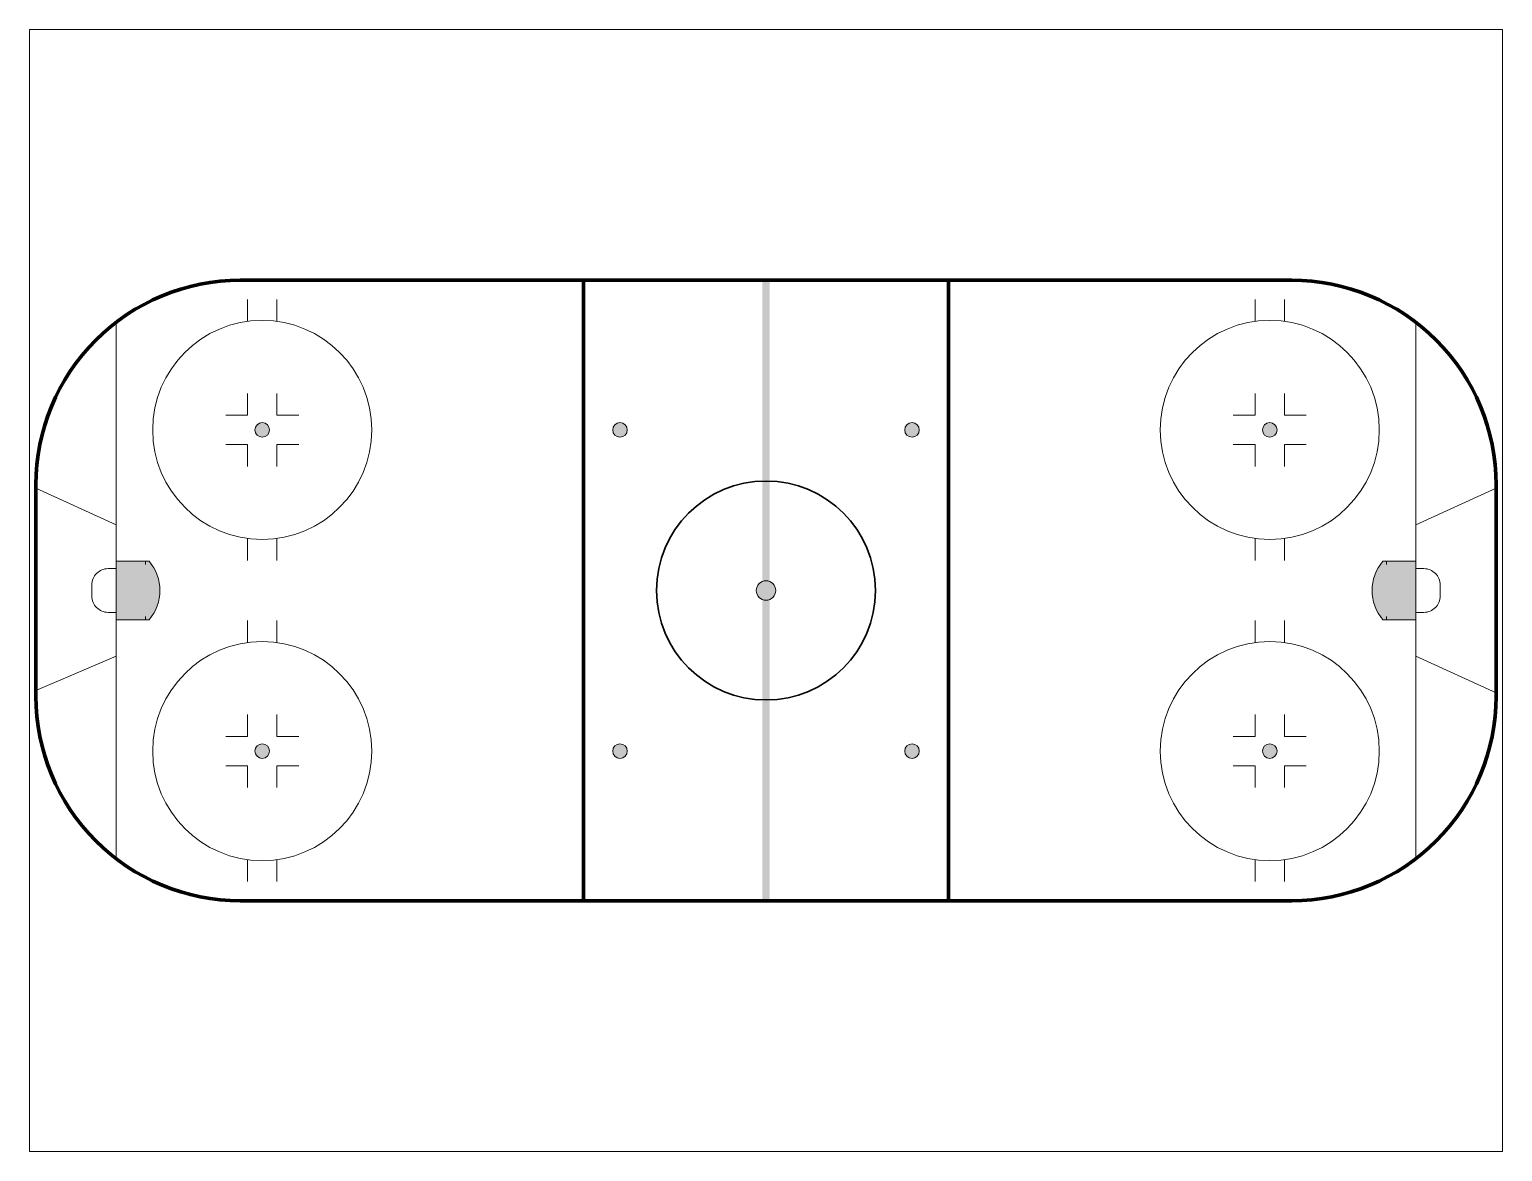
# Paper-space layout 'Full ice' of a CAD drawing. Header units: inches. Extents: x 1.05 to 9.45, y 0.8 to 7.2.
# The model-space entities are those that its viewports show. They can reach past a viewport. Long polylines and large blocks are cut down to what shows.
import ezdxf

# ---------------------------------------------------------------- set-up
doc = ezdxf.new("R2010")
doc.units = ezdxf.units.IN
doc.header["$LTSCALE"] = 0.1
doc.header["$MEASUREMENT"] = 0
doc.linetypes.add('DASHED2', pattern=[0.375, 0.25, -0.125])
for name, color, linetype, lineweight, true_color in [('blue_line', 7, 'Continuous', 100, 0x9198bb), ('boards', 7, 'Continuous', 100, 0x545454), ('centre_ice_circle', 7, 'Continuous', 30, 0xcccccf), ('crease_line', 7, 'Continuous', 18, 0xc88889), ('net', 7, 'DASHED2', 18, 0x545454), ('red_line', 7, 'Continuous', 18, 0xc88889)]:
    doc.layers.add(name, color=color, linetype=linetype, lineweight=lineweight, true_color=true_color)

msp = doc.modelspace()

# ---------------------------------------------------------------- hatches: boundary and pattern name
at = {"true_color": 0xc88889, "transparency": 33554687}
h = msp.add_hatch(color=243, dxfattribs=at)
h.dxf.hatch_style = 1
h.paths.add_polyline_path([(100.5, 85), (99.5, 85), (99.5, 57.49, -0.016671), (100.5, 57.49)])
h.paths.add_polyline_path([(100.5, 57.49, 0.016671), (99.5, 57.49), (99.5, 43.73, -0.195127), (100.5, 43.73)])
h.paths.add_polyline_path([(100.5, 41.27, -0.195127), (99.5, 41.27), (99.5, 27.51, 0.016671), (100.5, 27.51)])
h.paths.add_polyline_path([(100.5, 27.51, -0.016671), (99.5, 27.51), (99.5, 0), (100.5, 0)])
at = {"true_color": 0xabd4f8}
h = msp.add_hatch(color=141, dxfattribs=at)
h.dxf.hatch_style = 1
h.paths.add_polyline_path([(15.5, 46.5), (11, 46.5), (11, 38.5), (15.5, 38.5, 0.375)])
h.paths.add_polyline_path([(189, 46.5), (184.5, 46.5, 0.375), (184.5, 38.5), (189, 38.5), (189, 42.5)])
at = {"true_color": 0x9198bb, "transparency": 33554597}
h = msp.add_hatch(color=253, dxfattribs=at)
h.dxf.hatch_style = 1
h.paths.add_polyline_path([(98.67, 42.5, 1), (101.33, 42.5, 1)])
at = {"layer": 'crease_line', "true_color": 0xc88889, "transparency": 33554597}
h = msp.add_hatch(color=243, dxfattribs=at)
h.dxf.hatch_style = 1
h.paths.add_polyline_path([(81, 64.5, 1), (79, 64.5, 1)])
h.paths.add_polyline_path([(79, 20.5, 1), (81, 20.5, 1)])
h.paths.add_polyline_path([(119, 20.5, 1), (121, 20.5, 1)])
h.paths.add_polyline_path([(121, 64.5, 1), (119, 64.5, 1)])
h.paths.add_polyline_path([(32, 64.5, 1), (30, 64.5, 1)])
h.paths.add_polyline_path([(32, 20.5, 1), (30, 20.5, 1)])
h.paths.add_polyline_path([(168, 64.5, 1), (170, 64.5, 1)])
h.paths.add_polyline_path([(170, 20.5, 1), (168, 20.5, 1)])

# ---------------------------------------------------------------- linework, layer by layer
at = {"layer": 'blue_line'}
for p, q in [((75, 0), (75, 85)), ((125, 0), (125, 85))]:
    msp.add_line(p, q, dxfattribs=at)
at = {"layer": 'boards'}
msp.add_lwpolyline([(28, 0), (172, 0, 0.414214), (200, 28), (200, 57, 0.414214), (172, 85), (28, 85, 0.414214), (0, 57), (0, 28, 0.414214)], format="xyb", close=True, dxfattribs=at)
at = {"layer": 'centre_ice_circle'}
msp.add_circle((100, 42.5), 15, dxfattribs=at)
at = {"layer": 'crease_line'}
for p, q in [((29, 79.37), (29, 82.37)), ((33, 79.37), (33, 82.37)), ((167, 79.37), (167, 82.37)), ((171, 79.37), (171, 82.37)), ((11, 5.75), (11, 79.25)), ((189, 42.5), (189, 79.25)), ((29, 69.5), (29, 66.5)), ((33, 69.5), (33, 66.5)), ((167, 69.5), (167, 66.5)), ((171, 69.5), (171, 66.5)), ((26, 66.5), (29, 66.5)), ((33, 66.5), (36, 66.5)), ((167, 66.5), (164, 66.5)), ((174, 66.5), (171, 66.5)), ((26, 62.5), (29, 62.5)), ((29, 62.5), (29, 59.5)), ((33, 62.5), (33, 59.5)), ((33, 62.5), (36, 62.5)), ((167, 62.5), (164, 62.5)), ((167, 62.5), (167, 59.5)), ((171, 62.5), (171, 59.5)), ((174, 62.5), (171, 62.5)), ((11, 51.5), (0, 56.5)), ((189, 51.5), (200, 56.5)), ((29, 49.63), (29, 46.63)), ((33, 49.63), (33, 46.63)), ((167, 49.63), (167, 46.63)), ((171, 49.63), (171, 46.63)), ((11, 46.5), (15.5, 46.5)), ((15, 46.5), (15, 46.08)), ((189, 46.5), (184.5, 46.5)), ((185, 46.5), (185, 46.08)), ((189, 42.5), (189, 5.75)), ((11, 38.5), (15.5, 38.5)), ((15, 38.5), (15, 38.92)), ((29, 35.37), (29, 38.37)), ((33, 35.37), (33, 38.37)), ((167, 35.37), (167, 38.37)), ((171, 35.37), (171, 38.37)), ((189, 38.5), (184.5, 38.5)), ((185, 38.5), (185, 38.92)), ((11, 33.5), (0, 28.8)), ((189, 33.5), (200, 28.5)), ((29, 22.5), (29, 25.5)), ((33, 22.5), (33, 25.5)), ((167, 22.5), (167, 25.5)), ((171, 22.5), (171, 25.5)), ((26, 22.5), (29, 22.5)), ((33, 22.5), (36, 22.5)), ((167, 22.5), (164, 22.5)), ((174, 22.5), (171, 22.5)), ((26, 18.5), (29, 18.5)), ((29, 15.5), (29, 18.5)), ((33, 15.5), (33, 18.5)), ((33, 18.5), (36, 18.5)), ((167, 18.5), (164, 18.5)), ((167, 15.5), (167, 18.5)), ((171, 15.5), (171, 18.5)), ((174, 18.5), (171, 18.5)), ((29, 5.63), (29, 2.63)), ((33, 5.63), (33, 2.63)), ((167, 5.63), (167, 2.63)), ((171, 5.63), (171, 2.63))]:
    msp.add_line(p, q, dxfattribs=at)
for centre, radius in [((31, 64.5), 15), ((169, 64.5), 15), ((31, 64.5), 1), ((80, 64.5), 1), ((120, 64.5), 1), ((169, 64.5), 1), ((31, 20.5), 15), ((169, 20.5), 15), ((31, 20.5), 1), ((80, 20.5), 1), ((120, 20.5), 1), ((169, 20.5), 1)]:
    msp.add_circle(centre, radius, dxfattribs=at)
for centre, start, end in [((10.92, 42.5), 318.8879, 41.1121), ((189.08, 42.5), 138.8879, 221.1121)]:
    msp.add_arc(centre, 6.08, start, end, dxfattribs=at)
at = {"layer": 'net'}
for p, q in [((9.92, 45.5), (11, 45.5)), ((190.08, 45.5), (189, 45.5)), ((7.67, 41.75), (7.67, 43.25)), ((192.33, 41.75), (192.33, 43.25)), ((9.92, 39.5), (11, 39.5)), ((190.08, 39.5), (189, 39.5))]:
    msp.add_line(p, q, dxfattribs=at)
for centre, start, end in [((9.92, 43.25), 90, 180), ((190.08, 43.25), 0, 90), ((9.92, 41.75), 180, 270), ((190.08, 41.75), 270, 0)]:
    msp.add_arc(centre, 2.25, start, end, dxfattribs=at)
at = {"layer": 'red_line', "color": 253, "true_color": 0x9198bb}
msp.add_circle((100, 42.5), 1.33, dxfattribs=at)

psp = doc.layouts.new('Full ice')

# ---------------------------------------------------------------- viewports
at = {"layer": '0'}
psp.add_viewport(center=(5.25, 4), size=(8.4, 6.4), view_center_point=(100, 42.5), view_height=153.713728, dxfattribs=at)

doc.saveas('drawing.dxf')
